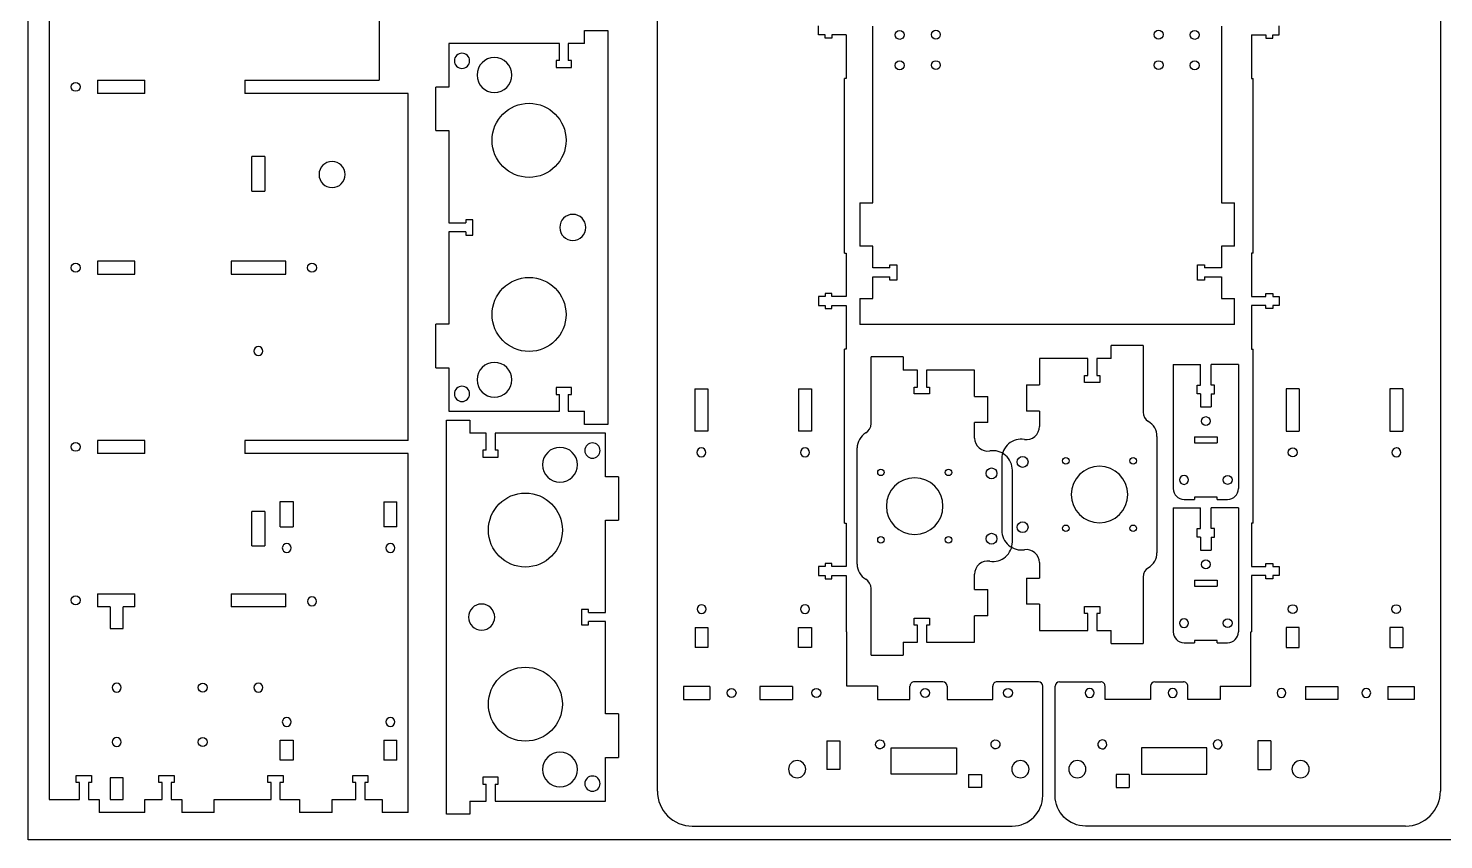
# Model space of a CAD drawing. Header units: millimetres. Extents: x -2614 to 1371, y 670 to 4202.
# Drawn here: x -2551 to -1901, y 670 to 1043 of the extents above; entities that cross this region are included whole.
import ezdxf

# ---------------------------------------------------------------- set-up
doc = ezdxf.new("R2010")
doc.units = ezdxf.units.MM
doc.linetypes.add('HIDDEN', pattern=[9.525, 6.35, -3.175])
doc.layers.get('0').update_dxf_attribs({"lineweight": 70})
doc.layers.add('Hidden', color=7, linetype='HIDDEN', lineweight=70)

msp = doc.modelspace()

# ---------------------------------------------------------------- linework, layer by layer
at = {"color": 7, "lineweight": -3}
for p, q in [((-2551, 670.4), (-2551, 1553.05)), ((-2262.04, 692.67), (-2262.04, 1516.31)), ((-1902.36, 1516.31), (-1902.36, 692.67)), ((-2541.47, 1509.88), (-2541.47, 688.88)), ((-2389.87, 1179.48), (-2389.87, 1019.28)), ((-2295.52, 1042.21), (-2284.79, 1042.21)), ((-2295.52, 1036.21), (-2295.52, 1042.21)), ((-2284.79, 1042.21), (-2284.79, 861.21)), ((-2188.04, 1040.17), (-2188.04, 1044.27)), ((-2163.07, 963.04), (-2163.07, 1044.21)), ((-2002.87, 1044.21), (-2002.87, 963.04)), ((-1976.36, 1040.17), (-1976.36, 1044.27)), ((-2307.07, 1036.21), (-2357.79, 1036.21)), ((-2357.79, 1036.21), (-2357.79, 1016.21)), ((-2307.07, 1028.41), (-2307.07, 1036.21)), ((-2295.52, 1036.21), (-2302.97, 1036.21)), ((-2302.97, 1036.21), (-2302.97, 1028.41)), ((-2185.04, 1040.17), (-2188.04, 1040.17)), ((-2185.04, 1038.72), (-2185.04, 1040.17)), ((-2181.84, 1038.72), (-2185.04, 1038.72)), ((-2181.84, 1040.17), (-2181.84, 1038.72)), ((-2175.34, 1040.17), (-2181.84, 1040.17)), ((-2175.34, 1040.17), (-2175.34, 1020.17)), ((-1989.06, 1040.17), (-1989.06, 1020.17)), ((-1989.06, 1040.17), (-1982.56, 1040.17)), ((-1982.56, 1040.17), (-1982.56, 1038.72)), ((-1982.56, 1038.72), (-1979.36, 1038.72)), ((-1979.36, 1040.17), (-1976.36, 1040.17)), ((-1979.36, 1038.72), (-1979.36, 1040.17)), ((-2308.52, 1028.41), (-2308.52, 1025.21)), ((-2307.07, 1028.41), (-2308.52, 1028.41)), ((-2301.52, 1028.41), (-2302.97, 1028.41)), ((-2301.52, 1025.21), (-2301.52, 1028.41)), ((-2308.52, 1025.21), (-2301.52, 1025.21)), ((-2519.19, 1019.28), (-2519.19, 1013.28)), ((-2519.19, 1019.28), (-2497.52, 1019.28)), ((-2497.52, 1013.28), (-2497.52, 1019.28)), ((-2451.47, 1019.28), (-2451.47, 1013.28)), ((-2451.47, 1019.28), (-2389.87, 1019.28)), ((-2357.79, 1016.21), (-2363.79, 1016.21)), ((-2363.79, 996.21), (-2363.79, 1016.21)), ((-2175.34, 1020.17), (-2176.04, 1020.17)), ((-2176.04, 939.93), (-2176.04, 1020.17)), ((-1989.06, 1020.17), (-1988.36, 1020.17)), ((-1988.36, 939.93), (-1988.36, 1020.17)), ((-2497.52, 1013.28), (-2519.19, 1013.28)), ((-2376.47, 1013.28), (-2451.47, 1013.28)), ((-2376.47, 853.88), (-2376.47, 1013.28)), ((-2363.79, 996.21), (-2357.79, 996.21)), ((-2357.79, 996.21), (-2357.79, 953.76)), ((-2448.3, 968.43), (-2448.3, 984.23)), ((-2442.3, 984.23), (-2448.3, 984.23)), ((-2442.3, 984.23), (-2442.3, 968.43)), ((-2448.3, 968.43), (-2442.3, 968.43)), ((-2169.07, 963.04), (-2163.07, 963.04)), ((-2169.07, 963.04), (-2169.07, 943.04)), ((-2002.87, 963.04), (-1996.87, 963.04)), ((-1996.87, 943.04), (-1996.87, 963.04)), ((-2357.79, 953.76), (-2349.99, 953.76)), ((-2349.99, 949.66), (-2357.79, 949.66)), ((-2357.79, 949.66), (-2357.79, 907.21)), ((-2349.99, 955.21), (-2349.99, 953.76)), ((-2346.79, 955.21), (-2349.99, 955.21)), ((-2349.99, 949.66), (-2349.99, 948.21)), ((-2346.79, 948.21), (-2346.79, 955.21)), ((-2349.99, 948.21), (-2346.79, 948.21)), ((-2163.07, 943.04), (-2169.07, 943.04)), ((-2163.07, 933.09), (-2163.07, 943.04)), ((-2002.87, 943.04), (-2002.87, 933.09)), ((-1996.87, 943.04), (-2002.87, 943.04)), ((-2176.04, 939.93), (-2175.34, 939.93)), ((-2175.34, 939.93), (-2175.34, 919.93)), ((-1988.36, 939.93), (-1989.06, 939.93)), ((-1989.06, 939.93), (-1989.06, 919.93)), ((-2519.19, 936.18), (-2519.19, 930.18)), ((-2502.11, 936.18), (-2519.19, 936.18)), ((-2519.19, 930.18), (-2502.11, 930.18)), ((-2502.11, 930.18), (-2502.11, 936.18)), ((-2432.75, 936.18), (-2457.75, 936.18)), ((-2457.75, 936.18), (-2457.75, 930.18)), ((-2457.75, 930.18), (-2432.75, 930.18)), ((-2432.75, 930.18), (-2432.75, 936.18)), ((-2155.27, 933.09), (-2163.07, 933.09)), ((-2155.27, 933.09), (-2155.27, 934.54)), ((-2155.27, 934.54), (-2152.07, 934.54)), ((-2152.07, 934.54), (-2152.07, 927.54)), ((-2013.87, 927.54), (-2013.87, 934.54)), ((-2013.87, 934.54), (-2010.67, 934.54)), ((-2010.67, 934.54), (-2010.67, 933.09)), ((-2002.87, 933.09), (-2010.67, 933.09)), ((-2163.07, 928.99), (-2155.27, 928.99)), ((-2163.07, 919.04), (-2163.07, 928.99)), ((-2155.27, 927.54), (-2155.27, 928.99)), ((-2152.07, 927.54), (-2155.27, 927.54)), ((-2010.67, 927.54), (-2013.87, 927.54)), ((-2010.67, 928.99), (-2010.67, 927.54)), ((-2010.67, 928.99), (-2002.87, 928.99)), ((-2002.87, 928.99), (-2002.87, 919.04)), ((-2188.04, 919.93), (-2188.04, 915.83)), ((-2185.04, 919.93), (-2188.04, 919.93)), ((-2185.04, 921.38), (-2185.04, 919.93)), ((-2181.84, 921.38), (-2185.04, 921.38)), ((-2181.84, 919.93), (-2181.84, 921.38)), ((-2175.34, 919.93), (-2181.84, 919.93)), ((-2169.07, 919.04), (-2163.07, 919.04)), ((-2169.07, 919.04), (-2169.07, 907.04)), ((-2002.87, 919.04), (-1996.87, 919.04)), ((-1996.87, 907.04), (-1996.87, 919.04)), ((-1989.06, 919.93), (-1982.56, 919.93)), ((-1982.56, 919.93), (-1982.56, 921.38)), ((-1982.56, 921.38), (-1979.36, 921.38)), ((-1979.36, 921.38), (-1979.36, 919.93)), ((-1979.36, 919.93), (-1976.36, 919.93)), ((-1976.36, 919.93), (-1976.36, 915.83)), ((-2188.04, 915.83), (-2185.04, 915.83)), ((-2185.04, 915.83), (-2185.04, 914.38)), ((-2185.04, 914.38), (-2181.84, 914.38)), ((-2181.84, 915.83), (-2175.34, 915.83)), ((-2181.84, 914.38), (-2181.84, 915.83)), ((-2175.34, 915.83), (-2175.34, 895.83)), ((-1982.56, 915.83), (-1989.06, 915.83)), ((-1989.06, 915.83), (-1989.06, 895.83)), ((-1982.56, 914.38), (-1982.56, 915.83)), ((-1979.36, 914.38), (-1982.56, 914.38)), ((-1976.36, 915.83), (-1979.36, 915.83)), ((-1979.36, 915.83), (-1979.36, 914.38)), ((-2357.79, 907.21), (-2363.79, 907.21)), ((-2363.79, 887.21), (-2363.79, 907.21)), ((-1996.87, 907.04), (-2169.07, 907.04)), ((-2038.94, 897.47), (-2053.6, 897.47)), ((-2053.6, 891.47), (-2053.6, 897.47)), ((-2038.94, 897.47), (-2038.94, 866.86)), ((-2175.34, 895.83), (-2176.04, 895.83)), ((-2176.04, 815.87), (-2176.04, 895.83)), ((-2149.2, 892.17), (-2163.87, 892.17)), ((-2163.87, 861.56), (-2163.87, 892.17)), ((-2149.2, 892.17), (-2149.2, 886.17)), ((-2064.33, 891.47), (-2086.51, 891.47)), ((-2086.51, 891.47), (-2086.51, 879.34)), ((-2064.33, 883.67), (-2064.33, 891.47)), ((-2053.6, 891.47), (-2060.23, 891.47)), ((-2060.23, 891.47), (-2060.23, 883.67)), ((-1989.06, 895.83), (-1988.36, 895.83)), ((-1988.36, 815.87), (-1988.36, 895.83)), ((-2363.79, 887.21), (-2357.79, 887.21)), ((-2357.79, 887.21), (-2357.79, 867.21)), ((-2142.58, 886.17), (-2149.2, 886.17)), ((-2142.58, 878.37), (-2142.58, 886.17)), ((-2116.3, 886.17), (-2138.48, 886.17)), ((-2138.48, 886.17), (-2138.48, 878.37)), ((-2116.3, 874.04), (-2116.3, 886.17)), ((-2025.11, 888.71), (-2012.61, 888.71)), ((-2025.11, 888.71), (-2025.11, 831.71)), ((-2012.61, 879.2), (-2012.61, 888.71)), ((-1995.11, 888.71), (-2007.61, 888.71)), ((-2007.61, 879.2), (-2007.61, 888.71)), ((-1995.11, 888.71), (-1995.11, 831.71)), ((-2308.52, 878.21), (-2308.52, 875.01)), ((-2301.52, 878.21), (-2308.52, 878.21)), ((-2301.52, 875.01), (-2301.52, 878.21)), ((-2144.03, 878.37), (-2142.58, 878.37)), ((-2144.03, 875.17), (-2144.03, 878.37)), ((-2138.48, 878.37), (-2137.03, 878.37)), ((-2137.03, 878.37), (-2137.03, 875.17)), ((-2092.51, 879.34), (-2086.51, 879.34)), ((-2092.51, 879.34), (-2092.51, 867.34)), ((-2065.78, 883.67), (-2064.33, 883.67)), ((-2065.78, 880.47), (-2065.78, 883.67)), ((-2058.78, 880.47), (-2065.78, 880.47)), ((-2060.23, 883.67), (-2058.78, 883.67)), ((-2058.78, 883.67), (-2058.78, 880.47)), ((-2014.11, 875.2), (-2014.11, 879.2)), ((-2014.11, 879.2), (-2012.61, 879.2)), ((-2006.11, 879.2), (-2007.61, 879.2)), ((-2006.11, 875.2), (-2006.11, 879.2)), ((-2308.52, 875.01), (-2307.07, 875.01)), ((-2307.07, 867.21), (-2307.07, 875.01)), ((-2302.97, 875.01), (-2302.97, 867.21)), ((-2302.97, 875.01), (-2301.52, 875.01)), ((-2244.82, 877.54), (-2244.82, 858.13)), ((-2244.82, 877.54), (-2238.84, 877.54)), ((-2238.84, 877.54), (-2238.84, 858.13)), ((-2197.25, 877.51), (-2191.25, 877.51)), ((-2197.25, 877.51), (-2197.25, 858.1)), ((-2191.25, 877.51), (-2191.25, 858.1)), ((-2137.03, 875.17), (-2144.03, 875.17)), ((-2116.3, 874.04), (-2110.3, 874.04)), ((-2110.3, 862.04), (-2110.3, 874.04)), ((-2012.61, 875.2), (-2014.11, 875.2)), ((-2012.61, 875.2), (-2012.61, 869.2)), ((-2007.61, 875.2), (-2006.11, 875.2)), ((-2007.61, 875.2), (-2007.61, 869.2)), ((-1973.16, 877.51), (-1973.16, 858.1)), ((-1967.16, 877.51), (-1973.16, 877.51)), ((-1967.16, 877.51), (-1967.16, 858.1)), ((-1919.58, 877.54), (-1925.56, 877.54)), ((-1925.56, 877.54), (-1925.56, 858.13)), ((-1919.58, 877.54), (-1919.58, 858.13)), ((-2357.79, 867.21), (-2307.07, 867.21)), ((-2302.97, 867.21), (-2295.52, 867.21)), ((-2295.52, 861.21), (-2295.52, 867.21)), ((-2086.51, 867.34), (-2092.51, 867.34)), ((-2086.51, 867.34), (-2086.51, 860.23)), ((-2012.61, 869.2), (-2007.61, 869.2)), ((-2358.87, 863.16), (-2348.14, 863.16)), ((-2358.87, 682.16), (-2358.87, 863.16)), ((-2348.14, 863.16), (-2348.14, 857.16)), ((-2284.79, 861.21), (-2295.52, 861.21)), ((-2116.3, 854.93), (-2116.3, 862.04)), ((-2110.3, 862.04), (-2116.3, 862.04)), ((-2519.19, 853.88), (-2519.19, 847.88)), ((-2497.52, 853.88), (-2519.19, 853.88)), ((-2497.52, 847.88), (-2497.52, 853.88)), ((-2451.47, 853.88), (-2451.47, 847.88)), ((-2376.47, 853.88), (-2451.47, 853.88)), ((-2340.69, 857.16), (-2348.14, 857.16)), ((-2340.69, 849.36), (-2340.69, 857.16)), ((-2285.87, 857.16), (-2336.59, 857.16)), ((-2336.59, 857.16), (-2336.59, 849.36)), ((-2285.87, 837.16), (-2285.87, 857.16)), ((-2238.84, 858.13), (-2244.82, 858.13)), ((-2191.25, 858.1), (-2197.25, 858.1)), ((-2032.55, 855.67), (-2032.55, 802.27)), ((-2015.36, 855.51), (-2015.36, 852.71)), ((-2015.36, 855.51), (-2004.86, 855.51)), ((-2015.36, 852.71), (-2004.86, 852.71)), ((-2004.86, 855.51), (-2004.86, 852.71)), ((-1973.16, 858.1), (-1967.16, 858.1)), ((-1925.56, 858.13), (-1919.58, 858.13)), ((-2497.52, 847.88), (-2519.19, 847.88)), ((-2376.47, 847.88), (-2451.47, 847.88)), ((-2376.47, 682.88), (-2376.47, 847.88)), ((-2342.14, 849.36), (-2342.14, 846.16)), ((-2340.69, 849.36), (-2342.14, 849.36)), ((-2342.14, 846.16), (-2335.14, 846.16)), ((-2335.14, 849.36), (-2336.59, 849.36)), ((-2335.14, 846.16), (-2335.14, 849.36)), ((-2170.26, 796.97), (-2170.26, 850.37)), ((-2103.86, 845.42), (-2103.86, 812.52)), ((-2098.95, 807.22), (-2098.95, 840.12)), ((-2279.87, 837.16), (-2285.87, 837.16)), ((-2279.87, 837.16), (-2279.87, 817.16)), ((-2435.27, 825.78), (-2429.27, 825.78)), ((-2435.27, 814.16), (-2435.27, 825.78)), ((-2429.27, 825.78), (-2429.27, 814.16)), ((-2387.67, 825.7), (-2381.67, 825.7)), ((-2387.67, 825.7), (-2387.67, 814.09)), ((-2381.67, 814.09), (-2381.67, 825.7)), ((-2020.11, 826.71), (-2015.36, 826.71)), ((-2004.86, 827.71), (-2015.36, 827.71)), ((-2015.36, 827.71), (-2015.36, 826.71)), ((-2004.86, 826.71), (-2004.86, 827.71)), ((-2004.86, 826.71), (-2000.11, 826.71)), ((-2448.3, 805.43), (-2448.3, 821.23)), ((-2442.3, 821.23), (-2448.3, 821.23)), ((-2442.3, 821.23), (-2442.3, 805.43)), ((-2025.11, 822.88), (-2012.61, 822.88)), ((-2025.11, 822.88), (-2025.11, 765.88)), ((-2012.61, 813.37), (-2012.61, 822.88)), ((-1995.11, 822.88), (-2007.61, 822.88)), ((-2007.61, 813.37), (-2007.61, 822.88)), ((-1995.11, 822.88), (-1995.11, 765.88)), ((-2435.27, 814.16), (-2429.27, 814.16)), ((-2381.67, 814.09), (-2387.67, 814.09)), ((-2285.87, 774.71), (-2285.87, 817.16)), ((-2285.87, 817.16), (-2279.87, 817.16)), ((-2176.04, 815.87), (-2175.34, 815.87)), ((-2175.34, 815.87), (-2175.34, 795.87)), ((-2014.11, 809.37), (-2014.11, 813.37)), ((-2014.11, 813.37), (-2012.61, 813.37)), ((-2006.11, 813.37), (-2007.61, 813.37)), ((-2006.11, 809.37), (-2006.11, 813.37)), ((-1988.36, 815.87), (-1989.06, 815.87)), ((-1989.06, 815.87), (-1989.06, 795.87)), ((-2012.61, 809.37), (-2014.11, 809.37)), ((-2012.61, 809.37), (-2012.61, 803.37)), ((-2007.61, 809.37), (-2006.11, 809.37)), ((-2007.61, 809.37), (-2007.61, 803.37)), ((-2448.3, 805.43), (-2442.3, 805.43)), ((-2012.61, 803.37), (-2007.61, 803.37)), ((-2188.04, 795.87), (-2188.04, 791.77)), ((-2185.04, 795.87), (-2188.04, 795.87)), ((-2185.04, 797.32), (-2185.04, 795.87)), ((-2181.84, 797.32), (-2185.04, 797.32)), ((-2181.84, 795.87), (-2181.84, 797.32)), ((-2175.34, 795.87), (-2181.84, 795.87)), ((-2086.51, 797.7), (-2086.51, 790.6)), ((-1989.06, 795.87), (-1982.56, 795.87)), ((-1982.56, 795.87), (-1982.56, 797.32)), ((-1982.56, 797.32), (-1979.36, 797.32)), ((-1979.36, 797.32), (-1979.36, 795.87)), ((-1979.36, 795.87), (-1976.36, 795.87)), ((-1976.36, 795.87), (-1976.36, 791.77)), ((-2188.04, 791.77), (-2185.04, 791.77)), ((-2185.04, 791.77), (-2185.04, 790.32)), ((-2185.04, 790.32), (-2181.84, 790.32)), ((-2181.84, 791.77), (-2175.34, 791.77)), ((-2181.84, 790.32), (-2181.84, 791.77)), ((-2175.34, 791.77), (-2175.34, 765.92)), ((-2116.3, 785.3), (-2116.3, 792.4)), ((-2092.51, 790.6), (-2086.51, 790.6)), ((-2092.51, 790.6), (-2092.51, 778.6)), ((-2038.94, 791.07), (-2038.94, 760.47)), ((-2015.36, 789.68), (-2015.36, 786.88)), ((-2015.36, 789.68), (-2004.86, 789.68)), ((-2015.36, 786.88), (-2004.86, 786.88)), ((-2004.86, 789.68), (-2004.86, 786.88)), ((-1982.56, 791.77), (-1989.06, 791.77)), ((-1989.06, 791.77), (-1989.06, 765.92)), ((-1982.56, 790.32), (-1982.56, 791.77)), ((-1979.36, 790.32), (-1982.56, 790.32)), ((-1976.36, 791.77), (-1979.36, 791.77)), ((-1979.36, 791.77), (-1979.36, 790.32)), ((-2519.19, 783.38), (-2519.19, 777.38)), ((-2519.19, 783.38), (-2502.11, 783.38)), ((-2502.11, 777.38), (-2502.11, 783.38)), ((-2457.75, 783.38), (-2457.75, 777.38)), ((-2457.75, 783.38), (-2432.75, 783.38)), ((-2432.75, 777.38), (-2432.75, 783.38)), ((-2163.87, 755.17), (-2163.87, 785.77)), ((-2116.3, 785.3), (-2110.3, 785.3)), ((-2110.3, 773.3), (-2110.3, 785.3)), ((-2513.37, 777.38), (-2519.19, 777.38)), ((-2513.37, 777.38), (-2513.37, 767.38)), ((-2507.37, 767.38), (-2507.37, 777.38)), ((-2502.11, 777.38), (-2507.37, 777.38)), ((-2432.75, 777.38), (-2457.75, 777.38)), ((-2296.87, 776.16), (-2296.87, 769.16)), ((-2293.67, 776.16), (-2296.87, 776.16)), ((-2293.67, 774.71), (-2293.67, 776.16)), ((-2293.67, 774.71), (-2285.87, 774.71)), ((-2086.51, 778.6), (-2092.51, 778.6)), ((-2086.51, 778.6), (-2086.51, 766.47)), ((-2065.78, 777.47), (-2058.78, 777.47)), ((-2065.78, 774.27), (-2065.78, 777.47)), ((-2064.33, 774.27), (-2065.78, 774.27)), ((-2064.33, 766.47), (-2064.33, 774.27)), ((-2058.78, 774.27), (-2060.23, 774.27)), ((-2060.23, 774.27), (-2060.23, 766.47)), ((-2058.78, 777.47), (-2058.78, 774.27)), ((-2513.37, 767.38), (-2507.37, 767.38)), ((-2296.87, 769.16), (-2293.67, 769.16)), ((-2285.87, 770.61), (-2293.67, 770.61)), ((-2293.67, 769.16), (-2293.67, 770.61)), ((-2285.87, 728.16), (-2285.87, 770.61)), ((-2244.73, 767.91), (-2238.84, 767.91)), ((-2244.73, 767.91), (-2244.73, 758.75)), ((-2238.84, 767.91), (-2238.84, 758.75)), ((-2197.22, 767.88), (-2191.22, 767.88)), ((-2197.22, 758.72), (-2197.22, 767.88)), ((-2191.22, 767.88), (-2191.22, 758.72)), ((-2144.03, 772.17), (-2137.03, 772.17)), ((-2144.03, 768.97), (-2144.03, 772.17)), ((-2142.58, 768.97), (-2144.03, 768.97)), ((-2142.58, 761.17), (-2142.58, 768.97)), ((-2137.03, 768.97), (-2138.48, 768.97)), ((-2138.48, 768.97), (-2138.48, 761.17)), ((-2137.03, 772.17), (-2137.03, 768.97)), ((-2116.3, 761.17), (-2116.3, 773.3)), ((-2110.3, 773.3), (-2116.3, 773.3)), ((-1967.18, 767.88), (-1973.18, 767.88)), ((-1973.18, 767.88), (-1973.18, 758.72)), ((-1967.18, 758.72), (-1967.18, 767.88)), ((-1925.56, 767.91), (-1925.56, 758.75)), ((-1919.67, 767.91), (-1925.56, 767.91)), ((-1919.67, 767.91), (-1919.67, 758.75)), ((-2175.04, 765.92), (-2175.34, 765.92)), ((-2175.04, 740.91), (-2175.04, 765.92)), ((-2149.2, 761.17), (-2142.58, 761.17)), ((-2149.2, 761.17), (-2149.2, 755.17)), ((-2138.48, 761.17), (-2116.3, 761.17)), ((-2086.51, 766.47), (-2064.33, 766.47)), ((-2060.23, 766.47), (-2053.6, 766.47)), ((-2053.6, 760.47), (-2053.6, 766.47)), ((-2020.11, 760.88), (-2015.36, 760.88)), ((-2004.86, 761.88), (-2015.36, 761.88)), ((-2015.36, 761.88), (-2015.36, 760.88)), ((-2004.86, 760.88), (-2004.86, 761.88)), ((-2004.86, 760.88), (-2000.11, 760.88)), ((-1989.37, 765.92), (-1989.06, 765.92)), ((-1989.37, 740.91), (-1989.37, 765.92)), ((-2238.84, 758.75), (-2244.73, 758.75)), ((-2191.22, 758.72), (-2197.22, 758.72)), ((-2163.87, 755.17), (-2149.2, 755.17)), ((-2053.6, 760.47), (-2038.94, 760.47)), ((-1973.18, 758.72), (-1967.18, 758.72)), ((-1925.56, 758.75), (-1919.67, 758.75)), ((-2130.91, 742.9), (-2144.01, 742.9)), ((-2087.04, 742.9), (-2106.01, 742.9)), ((-2077.36, 742.9), (-2058.39, 742.9)), ((-2033.49, 742.9), (-2020.39, 742.9)), ((-2237.97, 740.84), (-2249.97, 740.84)), ((-2249.97, 740.84), (-2249.97, 734.84)), ((-2249.97, 734.84), (-2237.97, 734.84)), ((-2237.97, 740.84), (-2237.97, 734.84)), ((-2200.04, 740.84), (-2214.97, 740.84)), ((-2214.97, 740.84), (-2214.97, 734.84)), ((-2214.97, 734.84), (-2200.04, 734.84)), ((-2200.04, 740.84), (-2200.04, 734.84)), ((-2160.91, 740.91), (-2175.04, 740.91)), ((-2160.91, 740.91), (-2160.91, 734.84)), ((-2160.91, 734.84), (-2146.01, 734.84)), ((-2146.01, 734.84), (-2146.01, 740.9)), ((-2128.91, 740.9), (-2128.91, 734.84)), ((-2128.91, 734.84), (-2108.01, 734.84)), ((-2108.01, 734.84), (-2108.01, 740.9)), ((-2085.04, 690.67), (-2085.04, 740.9)), ((-2079.36, 690.67), (-2079.36, 740.9)), ((-2056.39, 734.84), (-2056.39, 740.9)), ((-2035.49, 734.84), (-2056.39, 734.84)), ((-2035.49, 740.9), (-2035.49, 734.84)), ((-2018.39, 734.84), (-2018.39, 740.9)), ((-2003.49, 734.84), (-2018.39, 734.84)), ((-2003.49, 740.91), (-1989.37, 740.91)), ((-2003.49, 740.91), (-2003.49, 734.84)), ((-1964.36, 740.84), (-1964.36, 734.84)), ((-1964.36, 740.84), (-1949.44, 740.84)), ((-1949.44, 734.84), (-1964.36, 734.84)), ((-1949.44, 740.84), (-1949.44, 734.84)), ((-1926.44, 740.84), (-1914.44, 740.84)), ((-1926.44, 740.84), (-1926.44, 734.84)), ((-1914.44, 734.84), (-1926.44, 734.84)), ((-1914.44, 740.84), (-1914.44, 734.84)), ((-2279.87, 728.16), (-2285.87, 728.16)), ((-2279.87, 728.16), (-2279.87, 708.16)), ((-2435.27, 716.15), (-2429.3, 716.15)), ((-2435.27, 706.99), (-2435.27, 716.15)), ((-2429.3, 716.15), (-2429.3, 706.99)), ((-2387.67, 716.07), (-2381.67, 716.07)), ((-2387.67, 716.07), (-2387.67, 706.92)), ((-2381.67, 706.92), (-2381.67, 716.07)), ((-2184.21, 715.82), (-2184.21, 702.62)), ((-2184.21, 715.82), (-2178.21, 715.82)), ((-2178.21, 715.82), (-2178.21, 702.62)), ((-1986.19, 715.82), (-1986.19, 702.62)), ((-1980.19, 715.82), (-1986.19, 715.82)), ((-1980.19, 715.82), (-1980.19, 702.62)), ((-2154.7, 712.56), (-2124.7, 712.56)), ((-2154.7, 700.56), (-2154.7, 712.56)), ((-2124.7, 712.56), (-2124.7, 700.56)), ((-2009.71, 712.56), (-2039.71, 712.56)), ((-2039.71, 712.56), (-2039.71, 700.56)), ((-2009.71, 700.56), (-2009.71, 712.56)), ((-2429.3, 706.99), (-2435.27, 706.99)), ((-2381.67, 706.92), (-2387.67, 706.92)), ((-2285.87, 688.16), (-2285.87, 708.16)), ((-2285.87, 708.16), (-2279.87, 708.16)), ((-2178.21, 702.62), (-2184.21, 702.62)), ((-1986.19, 702.62), (-1980.19, 702.62)), ((-2528.97, 696.68), (-2528.97, 699.88)), ((-2528.97, 699.88), (-2521.97, 699.88)), ((-2527.52, 696.68), (-2528.97, 696.68)), ((-2527.52, 688.88), (-2527.52, 696.68)), ((-2521.97, 696.68), (-2523.42, 696.68)), ((-2523.42, 696.68), (-2523.42, 688.88)), ((-2521.97, 699.88), (-2521.97, 696.68)), ((-2513.37, 698.88), (-2513.37, 688.88)), ((-2507.37, 698.88), (-2513.37, 698.88)), ((-2507.37, 688.88), (-2507.37, 698.88)), ((-2490.97, 696.68), (-2490.97, 699.88)), ((-2490.97, 699.88), (-2483.97, 699.88)), ((-2489.52, 696.68), (-2490.97, 696.68)), ((-2489.52, 688.88), (-2489.52, 696.68)), ((-2483.97, 696.68), (-2485.42, 696.68)), ((-2485.42, 696.68), (-2485.42, 688.88)), ((-2483.97, 699.88), (-2483.97, 696.68)), ((-2440.97, 696.68), (-2440.97, 699.88)), ((-2440.97, 699.88), (-2433.97, 699.88)), ((-2439.52, 696.68), (-2440.97, 696.68)), ((-2439.52, 688.88), (-2439.52, 696.68)), ((-2433.97, 696.68), (-2435.42, 696.68)), ((-2435.42, 696.68), (-2435.42, 688.88)), ((-2433.97, 699.88), (-2433.97, 696.68)), ((-2401.97, 696.68), (-2401.97, 699.88)), ((-2401.97, 699.88), (-2394.97, 699.88)), ((-2400.52, 696.68), (-2401.97, 696.68)), ((-2400.52, 688.88), (-2400.52, 696.68)), ((-2394.97, 696.68), (-2396.42, 696.68)), ((-2396.42, 696.68), (-2396.42, 688.88)), ((-2394.97, 699.88), (-2394.97, 696.68)), ((-2342.14, 699.16), (-2342.14, 695.96)), ((-2335.14, 699.16), (-2342.14, 699.16)), ((-2342.14, 695.96), (-2340.69, 695.96)), ((-2340.69, 688.16), (-2340.69, 695.96)), ((-2336.59, 695.96), (-2335.14, 695.96)), ((-2336.59, 695.96), (-2336.59, 688.16)), ((-2335.14, 695.96), (-2335.14, 699.16)), ((-2124.7, 700.56), (-2154.7, 700.56)), ((-2119.14, 700.42), (-2113.14, 700.42)), ((-2119.14, 700.42), (-2119.14, 694.42)), ((-2113.14, 700.42), (-2113.14, 694.42)), ((-2045.26, 700.42), (-2051.26, 700.42)), ((-2051.26, 700.42), (-2051.26, 694.42)), ((-2045.26, 700.42), (-2045.26, 694.42)), ((-2039.71, 700.56), (-2009.71, 700.56)), ((-2113.14, 694.42), (-2119.14, 694.42)), ((-2051.26, 694.42), (-2045.26, 694.42)), ((-2541.47, 688.88), (-2527.52, 688.88)), ((-2523.42, 688.88), (-2518.42, 688.88)), ((-2518.42, 688.88), (-2518.42, 682.88)), ((-2497.52, 682.88), (-2518.42, 682.88)), ((-2513.37, 688.88), (-2507.37, 688.88)), ((-2497.52, 682.88), (-2497.52, 688.88)), ((-2497.52, 688.88), (-2489.52, 688.88)), ((-2485.42, 688.88), (-2480.42, 688.88)), ((-2480.42, 688.88), (-2480.42, 682.88)), ((-2465.6, 682.88), (-2480.42, 682.88)), ((-2465.6, 682.88), (-2465.6, 688.88)), ((-2465.6, 688.88), (-2439.52, 688.88)), ((-2435.42, 688.88), (-2426.47, 688.88)), ((-2426.47, 688.88), (-2426.47, 682.88)), ((-2411.47, 682.88), (-2426.47, 682.88)), ((-2411.47, 682.88), (-2411.47, 688.88)), ((-2411.47, 688.88), (-2400.52, 688.88)), ((-2396.42, 688.88), (-2388.47, 688.88)), ((-2388.47, 688.88), (-2388.47, 682.88)), ((-2376.47, 682.88), (-2388.47, 682.88)), ((-2348.14, 688.16), (-2348.14, 682.16)), ((-2348.14, 688.16), (-2340.69, 688.16)), ((-2336.59, 688.16), (-2285.87, 688.16)), ((-2348.14, 682.16), (-2358.87, 682.16)), ((-2246.04, 676.67), (-2099.04, 676.67)), ((-1918.36, 676.67), (-2065.36, 676.67)), ((-1331.8, 670.4), (-2551, 670.4))]:
    msp.add_line(p, q, dxfattribs=at)
for centre, radius in [((-2150.72, 1040.16), 2.05), ((-2134.12, 1040.26), 2.05), ((-2031.82, 1040.26), 2.05), ((-2015.22, 1040.16), 2.05), ((-2150.72, 1026.16), 2.05), ((-2134.12, 1026.26), 2.05), ((-2031.82, 1026.26), 2.05), ((-2015.22, 1026.16), 2.05), ((-2529.24, 1016.28), 2.05), ((-2320.99, 991.71), 17), ((-2529.24, 933.18), 2.05), ((-2420.7, 933.18), 2.05), ((-2320.99, 911.71), 17), ((-2010.11, 862.71), 2.05), ((-2529.24, 850.88), 2.05), ((-2094.26, 843.97), 2.5), ((-2074.45, 844.47), 1.5), ((-2043.45, 844.47), 1.5), ((-1970.18, 848.32), 2.05), ((-2159.35, 839.17), 1.5), ((-2128.35, 839.17), 1.5), ((-2108.55, 838.67), 2.5), ((-2000.11, 835.71), 2.05), ((-2322.67, 812.66), 17), ((-2094.26, 813.97), 2.5), ((-2074.45, 813.47), 1.5), ((-2043.45, 813.47), 1.5), ((-2159.35, 808.17), 1.5), ((-2128.35, 808.17), 1.5), ((-2108.55, 808.67), 2.5), ((-2010.11, 796.88), 2.05), ((-2529.24, 780.38), 2.05), ((-1970.18, 776.33), 2.05), ((-1922.67, 776.33), 2.05), ((-2000.11, 769.88), 2.05), ((-2322.67, 732.66), 17), ((-2470.87, 740.28), 2.05), ((-2227.97, 737.84), 2.05), ((-2189.05, 737.84), 2.05), ((-2139.05, 737.84), 2.05), ((-2100.96, 737.84), 2.05), ((-2470.87, 715.28), 2.05)]:
    msp.add_circle(centre, radius, dxfattribs=at)
at = {"color": 7, "lineweight": -3, "extrusion": (6.12303e-17, 3.43728e-15, -1)}
for centre, radius in [((2351.79, 1028.22), 3.5), ((2336.89, 1021.71), 8), ((2300.89, 951.71), 6), ((2336.89, 881.71), 8), ((2351.79, 875.21), 3.5)]:
    msp.add_circle(centre, radius, dxfattribs=at)
at = {"color": 7, "lineweight": -3, "extrusion": (3.48453e-15, 1.50821e-29, -1)}
msp.add_circle((2411.47, 976.01), 6, dxfattribs=at)
at = {"color": 7, "lineweight": -3, "extrusion": (2.83275e-16, 2.43736e-31, -1)}
for centre in [(2445.3, 894.88), (2420.7, 779.88), (2510.37, 740.28), (2445.3, 740.28), (2510.37, 715.28)]:
    msp.add_circle(centre, 2.05, dxfattribs=at)
at = {"color": 7, "lineweight": -3, "extrusion": (6.12303e-17, -3.43728e-15, -1)}
for centre, radius in [((2291.87, 849.17), 3.5), ((2306.77, 842.66), 8), ((2342.77, 772.66), 6), ((2306.77, 702.66), 8), ((2291.87, 696.16), 3.5)]:
    msp.add_circle(centre, radius, dxfattribs=at)
at = {"color": 7, "lineweight": -3, "extrusion": (3.42811e-26, -1.13171e-20, -1)}
for centre in [(2241.82, 848.32), (2194.22, 848.32)]:
    msp.add_circle(centre, 2.05, dxfattribs=at)
at = {"color": 7, "lineweight": -3, "extrusion": (4.91119e-15, 1.60814e-16, -1)}
for centre in [(2020.11, 835.71), (2020.11, 769.88)]:
    msp.add_circle(centre, 2.05, dxfattribs=at)
at = {"color": 7, "lineweight": -3, "extrusion": (2.83275e-16, 2.27294e-31, -1)}
for centre in [(2432.27, 804.44), (2384.67, 804.44), (2432.27, 724.51), (2384.67, 724.51)]:
    msp.add_circle(centre, 2.05, dxfattribs=at)
at = {"color": 7, "lineweight": -3, "extrusion": (-9.82033e-27, -3.24194e-21, -1)}
for centre in [(2241.73, 776.33), (2194.22, 776.33)]:
    msp.add_circle(centre, 2.05, dxfattribs=at)
at = {"color": 7, "lineweight": -3, "extrusion": (-5.45572e-36, -1.69407e-21, -1)}
msp.add_circle((2063.44, 737.84), 2.05, dxfattribs=at)
at = {"color": 7, "lineweight": -3, "extrusion": (7.92778e-36, 2.46167e-21, -1)}
for centre in [(2025.36, 737.84), (1975.36, 737.84)]:
    msp.add_circle(centre, 2.05, dxfattribs=at)
at = {"color": 7, "lineweight": -3, "extrusion": (7.95019e-36, 2.46863e-21, -1)}
msp.add_circle((1936.44, 737.84), 2.05, dxfattribs=at)
at = {"color": 7, "lineweight": -3, "extrusion": (4.50175e-35, -5.08916e-21, -1)}
msp.add_circle((2197.83, 702.79), 3.97, dxfattribs=at)
at = {"color": 7, "lineweight": -3, "extrusion": (6.00028e-35, -6.78322e-21, -1)}
msp.add_circle((2095.28, 702.79), 3.97, dxfattribs=at)
at = {"color": 7, "lineweight": -3, "extrusion": (-3.51839e-35, -1.0925e-20, -1)}
msp.add_circle((2069.13, 702.79), 3.97, dxfattribs=at)
at = {"color": 7, "lineweight": -3, "extrusion": (-2.97282e-35, -9.23098e-21, -1)}
msp.add_circle((1966.57, 702.79), 3.97, dxfattribs=at)
at = {"color": 7, "lineweight": -3}
for centre, radius, start, end in [((-2033.94, 866.86), 5, 180, 239.43859), ((-2168.87, 861.56), 5, 300.56141, 0), ((-2092.51, 860.23), 6, 260.98332, 0), ((-2040.55, 855.67), 8, 0, 59.43859), ((-2162.26, 850.37), 8, 120.56141, 180), ((-2110.3, 854.93), 6, 180, 279.01669), ((-2094.86, 845.42), 9, 80.98332, 180), ((-2107.95, 840.12), 9, 0, 99.01669), ((-1922.58, 848.32), 2.05, 91.25495, 89.99983), ((-2058.95, 828.97), 13, 0, 180), ((-2143.85, 823.67), 13, 0, 180), ((-2058.95, 828.97), 13, 180, 360), ((-2020.11, 831.71), 5, 180, 270), ((-2000.11, 831.71), 5, 270, 360), ((-2143.85, 823.67), 13, 180, 360), ((-2107.95, 807.22), 9, 260.98332, 0), ((-2094.86, 812.52), 9, 180, 279.01669), ((-2092.51, 797.7), 6, 0, 99.01669), ((-2040.55, 802.27), 8, 300.56141, 0), ((-2162.26, 796.97), 8, 180, 239.43859), ((-2110.3, 792.4), 6, 80.98332, 180), ((-2033.94, 791.07), 5, 120.56141, 180), ((-2168.87, 785.77), 5, 0, 59.43859), ((-2020.11, 765.88), 5, 180, 270), ((-2000.11, 765.88), 5, 270, 360), ((-2144.01, 740.9), 2, 90, 180.00017), ((-2130.91, 740.9), 2, 0.00017, 90), ((-2106.01, 740.9), 2, 90, 180.00017), ((-2087.04, 740.9), 2, 0.00017, 90), ((-2077.36, 740.9), 2, 90, 179.99983), ((-2058.39, 740.9), 2, 359.99983, 90), ((-2033.49, 740.9), 2, 90, 179.99983), ((-2020.39, 740.9), 2, 359.99983, 90), ((-2246.04, 692.67), 16, 180, 270.00017), ((-1918.36, 692.67), 16, 269.99983, 360)]:
    msp.add_arc(centre, radius, start, end, dxfattribs=at)
for centre in [(-2159.74, 714.18), (-2106.74, 714.18)]:
    msp.add_ellipse(centre, major_axis=(-2.04, -0.24), ratio=1, dxfattribs=at)
at = {"color": 7, "lineweight": -3, "extrusion": (1.79148e-21, -2.09464e-22, -1)}
msp.add_ellipse((-2057.67, 714.18), major_axis=(2.04, -0.24), ratio=1, dxfattribs=at)
at = {"color": 7, "lineweight": -3, "extrusion": (2.38659e-21, -2.79047e-22, -1)}
msp.add_ellipse((-2004.66, 714.18), major_axis=(2.04, -0.24), ratio=1, dxfattribs=at)
at = {"color": 7, "lineweight": -3}
msp.add_ellipse((-2099.04, 690.67), major_axis=(9.9, 9.9), ratio=1, start_param=3.926991, end_param=5.497787, dxfattribs=at)
at = {"color": 7, "lineweight": -3, "extrusion": (0, 0, -1)}
msp.add_ellipse((-2065.36, 690.67), major_axis=(-9.9, 9.9), ratio=1, start_param=3.926991, end_param=5.497787, dxfattribs=at)
at = {"layer": 'Hidden', "lineweight": -3}
for p, q in [((-2519.19, 1019.28), (-2519.19, 1019.28)), ((-2497.52, 1019.28), (-2497.52, 1019.28)), ((-2519.19, 1013.28), (-2519.19, 1013.28)), ((-2497.52, 1013.28), (-2497.52, 1013.28)), ((-2519.19, 853.88), (-2519.19, 853.88)), ((-2497.52, 853.88), (-2497.52, 853.88)), ((-2519.19, 847.88), (-2519.19, 847.88)), ((-2497.52, 847.88), (-2497.52, 847.88)), ((-2435.27, 825.78), (-2435.27, 825.78)), ((-2429.27, 825.78), (-2429.27, 825.78)), ((-2387.67, 825.7), (-2387.67, 825.7)), ((-2381.67, 825.7), (-2381.67, 825.7)), ((-2244.73, 758.75), (-2244.73, 758.75)), ((-2238.84, 758.75), (-2238.84, 758.75)), ((-2197.22, 758.72), (-2197.22, 758.72)), ((-2191.22, 758.72), (-2191.22, 758.72)), ((-1973.18, 758.72), (-1973.18, 758.72)), ((-1967.18, 758.72), (-1967.18, 758.72)), ((-1925.56, 758.75), (-1925.56, 758.75)), ((-1919.67, 758.75), (-1919.67, 758.75)), ((-2175.04, 740.91), (-2175.04, 740.91)), ((-2160.91, 740.91), (-2160.91, 740.91)), ((-2160.91, 734.84), (-2160.91, 734.84)), ((-2146.01, 734.84), (-2146.01, 734.84)), ((-2128.91, 734.84), (-2128.91, 734.84)), ((-2108.01, 734.84), (-2108.01, 734.84)), ((-2056.39, 734.84), (-2056.39, 734.84)), ((-2035.49, 734.84), (-2035.49, 734.84)), ((-2018.39, 734.84), (-2018.39, 734.84)), ((-2003.49, 740.91), (-2003.49, 740.91)), ((-2003.49, 734.84), (-2003.49, 734.84)), ((-1989.37, 740.91), (-1989.37, 740.91)), ((-2184.21, 715.82), (-2184.21, 715.82)), ((-2178.21, 715.82), (-2178.21, 715.82)), ((-1986.19, 715.82), (-1986.19, 715.82)), ((-1980.19, 715.82), (-1980.19, 715.82)), ((-2154.7, 712.56), (-2154.7, 712.56)), ((-2124.7, 712.56), (-2124.7, 712.56)), ((-2039.71, 712.56), (-2039.71, 712.56)), ((-2009.71, 712.56), (-2009.71, 712.56)), ((-2184.21, 702.62), (-2184.21, 702.62)), ((-2178.21, 702.62), (-2178.21, 702.62)), ((-1986.19, 702.62), (-1986.19, 702.62)), ((-1980.19, 702.62), (-1980.19, 702.62)), ((-2154.7, 700.56), (-2154.7, 700.56)), ((-2124.7, 700.56), (-2124.7, 700.56)), ((-2119.14, 700.42), (-2119.14, 700.42)), ((-2113.14, 700.42), (-2113.14, 700.42)), ((-2051.26, 700.42), (-2051.26, 700.42)), ((-2045.26, 700.42), (-2045.26, 700.42)), ((-2039.71, 700.56), (-2039.71, 700.56)), ((-2009.71, 700.56), (-2009.71, 700.56)), ((-2119.14, 694.42), (-2119.14, 694.42)), ((-2113.14, 694.42), (-2113.14, 694.42)), ((-2051.26, 694.42), (-2051.26, 694.42)), ((-2045.26, 694.42), (-2045.26, 694.42))]:
    msp.add_line(p, q, dxfattribs=at)

doc.saveas('drawing.dxf')
